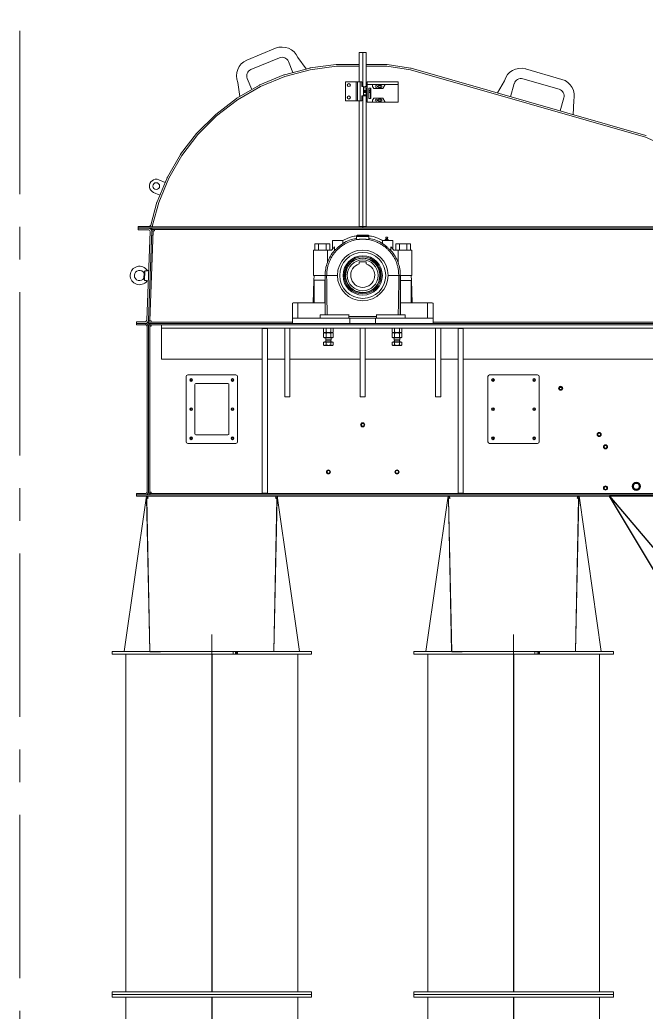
# Model space of a CAD drawing. Header units: millimetres. Extents: x 3220 to 226993, y 817 to 176024.
# Drawn here: x 158308 to 160135, y 163610 to 166504 of the extents above; entities that cross this region are included whole.
import ezdxf

# ---------------------------------------------------------------- set-up
doc = ezdxf.new("R2010")
doc.units = ezdxf.units.MM
doc.linetypes.add('AXES', pattern=[50.8, 31.75, -6.35, 6.35, -6.35])
doc.linetypes.add('CHAIN', pattern=[0.3543, 0.2362, -0.0295, 0.0591, -0.0295])
doc.layers.add('Axe', color=1, linetype='AXES', lineweight=9)
doc.layers.add('Mittellinie(DIN)', color=7, linetype='Continuous', lineweight=25, true_color=0x3f3f3f)
doc.layers.add('Sichtbare Kanten(DIN)', color=7, linetype='Continuous', lineweight=50, true_color=0x3f3f3f)

# ---------------------------------------------------------------- blocks, each defined once
blk = doc.blocks.new('section 1-2')
at = {"layer": 'Axe', "ltscale": 15}
blk.add_line((9000, -5000), (9000, 33323.9), dxfattribs=at)
blk = doc.blocks.new('be 500 tete F')
at = {"layer": 'Mittellinie(DIN)', "color": 1, "linetype": 'CHAIN', "lineweight": 0, "ltscale": 6.00042}
for p, q in [((-440, -1155), (-440, -1047)), ((440, -1155), (440, -1047))]:
    blk.add_line(p, q, dxfattribs=at)
at = {"layer": 'Sichtbare Kanten(DIN)', "color": 5, "lineweight": 0}
for p, q in [((-337.5, 627.8), (-254.4, 662.3)), ((-10, 640), (-10, 650)), ((0, 650), (-10, 650)), ((-10, 640), (-10, 565)), ((0, 640), (0, 650)), ((10, 650), (0, 650)), ((0, 650), (0, 640)), ((0, 640), (0, 550.5)), ((0, 550.5), (0, 640)), ((10, 650), (10, 640)), ((10, 550.5), (10, 640)), ((-242.9, 634.6), (-326, 600.1)), ((-203.5, 591.7), (-216.7, 623.7)), ((-189, 635.2), (-164.5, 602.1)), ((-77.9, 614.9), (-153.4, 605)), ((-153.1, 600), (-76.9, 610)), ((-76.9, 610), (-10, 610)), ((-10, 615), (-76.6, 615)), ((69.5, 615), (10, 615)), ((10, 610), (69.9, 610)), ((69.9, 610), (139.3, 599.6)), ((139.7, 604.6), (71, 614.9)), ((-229.6, 584.6), (-300, 555.4)), ((-298.4, 550.6), (-227.4, 580.1)), ((-154.7, 604.7), (-228.4, 585)), ((-227.4, 580.1), (-153.1, 600)), ((139.3, 599.6), (824.3, 403.2)), ((825.3, 408.1), (141, 604.3)), ((475.2, 602.1), (581, 571.8)), ((-301.2, 554.8), (-367.2, 516.7)), ((-365, 512.2), (-298.4, 550.6)), ((-364.6, 562.5), (-358.5, 521.7)), ((-336.8, 574), (-323.6, 541.9)), ((-50.4, 563), (-50.4, 511)), ((-23.4, 565), (-48.4, 565)), ((-19.4, 565), (-23.4, 565)), ((-15.4, 565), (-19.4, 565)), ((-19.4, 563), (-19.4, 565)), ((-19.4, 563), (-19.4, 511)), ((-15.4, 565), (-15.4, 563)), ((-15.4, 563), (-15.4, 565)), ((-7.4, 565), (-15.4, 565)), ((-15.4, 563), (-15.4, 511)), ((-15.4, 563), (-15.4, 511)), ((-7.4, 565), (-7.4, 563)), ((-2.4, 565), (-7.4, 565)), ((-7.4, 563), (-7.4, 511)), ((-7.4, 517), (-7.4, 557)), ((-2.4, 557), (-2.4, 565)), ((-2.4, 557), (-2.4, 550.5)), ((-2.4, 550.5), (2.6, 550.5)), ((2.6, 523.5), (2.6, 550.5)), ((2.6, 550), (6.8, 550.5)), ((6.8, 550.5), (11, 550.5)), ((11, 550.5), (13, 550)), ((13, 565), (13, 557)), ((13, 565), (103, 565)), ((13, 557), (29, 557)), ((13, 505), (13, 557)), ((29, 551), (29, 557)), ((29, 557), (65.9, 557)), ((32.5, 545), (29, 551)), ((53.5, 553.8), (46.5, 553.8)), ((65.9, 557), (59, 545)), ((65.9, 557), (103, 557)), ((103, 565), (103, 557)), ((103, 557), (103, 505)), ((413.4, 567.8), (392.8, 532.1)), ((442.2, 559.6), (431.2, 521.1)), ((572.7, 543), (467, 573.3)), ((-2.4, 523.5), (2.6, 523.5)), ((-2.4, 523.5), (-2.4, 517)), ((0, 523.5), (0, 143)), ((0, 143), (0, 523.5)), ((2.6, 547), (13, 547)), ((13, 540.2), (2.6, 540.2)), ((13, 538.2), (2.6, 538.2)), ((2.6, 535.8), (13, 535.8)), ((2.6, 533.8), (13, 533.8)), ((13, 527), (2.6, 527)), ((6.8, 523.5), (2.6, 524)), ((11, 523.5), (6.8, 523.5)), ((10, 540.2), (10, 547)), ((10, 535.8), (10, 538.2)), ((10, 527), (10, 533.8)), ((10, 143), (10, 523.5)), ((13, 524), (11, 523.5)), ((18, 546), (18, 540.5)), ((18, 546), (24, 546)), ((18, 516), (18, 546)), ((20.5, 538.9), (18, 538.6)), ((18, 535.4), (20.5, 535.1)), ((18, 533.5), (18, 527.7)), ((18.3, 540.2), (19.9, 540.2)), ((19.9, 533.8), (18.3, 533.8)), ((20.2, 540.1), (20.7, 539.6)), ((20.7, 534.4), (20.2, 533.9)), ((20.8, 539.2), (20.7, 539)), ((20.7, 535), (20.8, 534.8)), ((20.8, 539.3), (20.8, 539.2)), ((20.8, 534.8), (20.8, 534.7)), ((23, 546), (23, 516)), ((24, 546), (24, 516)), ((59, 545), (32.5, 545)), ((46.5, 548.3), (53.5, 548.3)), ((-368.3, 516), (-428.8, 469.6)), ((-426, 465.4), (-365, 512.2)), ((-48.4, 509), (-23.4, 509)), ((-19.4, 509), (-23.4, 509)), ((-19.4, 509), (-19.4, 511)), ((-19.4, 509), (-15.4, 509)), ((-15.4, 511), (-15.4, 509)), ((-15.4, 509), (-15.4, 511)), ((-15.4, 509), (-7.4, 509)), ((-10, 509), (-10, 143)), ((-7.4, 511), (-7.4, 509)), ((-2.4, 509), (-7.4, 509)), ((-2.4, 509), (-2.4, 517)), ((29, 505), (13, 505)), ((24, 516), (18, 516)), ((29, 511), (32.5, 517)), ((29, 505), (29, 511)), ((65.9, 505), (29, 505)), ((32.5, 517), (59, 517)), ((53.5, 513.8), (46.5, 513.8)), ((46.5, 508.3), (53.5, 508.3)), ((59, 517), (65.9, 505)), ((103, 505), (65.9, 505)), ((575.4, 479.8), (586.4, 518.2)), ((615.3, 509.9), (613.8, 468.7)), ((-429.8, 468.7), (-483.7, 414.8)), ((-480.4, 411), (-426, 465.4)), ((-484.6, 413.8), (-531, 353.3)), ((-527.2, 350), (-480.4, 411)), ((824.3, 403.2), (904.1, 367.6)), ((-531.7, 352.2), (-569.8, 286.2)), ((-565.6, 283.4), (-527.2, 350)), ((-570.4, 285), (-599.6, 214.6)), ((-595.1, 212.4), (-565.6, 283.4)), ((-594.6, 278.8), (-576.1, 271.2)), ((-591.4, 234.2), (-609.9, 241.9)), ((-600, 213.4), (-617.8, 146.8)), ((-612.8, 146.1), (-595.1, 212.4)), ((-613, 145.5), (-612.8, 146.1)), ((-612.8, 146.1), (-612.8, 142.1)), ((-655, 143.1), (-622.6, 143.1)), ((-655, 143.1), (-655, 142.1)), ((-655, 142.1), (-645, 142.1)), ((-655, 142.1), (-655, 138.1)), ((-655, 138.1), (-645, 138.1)), ((-655, 138.1), (-655, 133.1)), ((-645, 138.1), (-655, 138.1)), ((-645, 133.1), (-655, 133.1)), ((-645, 142.1), (0, 142.1)), ((-645, 138.1), (-625.3, 138.1)), ((-645, 138.1), (0, 138.1)), ((-625.3, 133.1), (-645, 133.1)), ((-629.7, -130.2), (-620.3, 127.9)), ((-615.3, 130.1), (-624.7, -132)), ((-615.3, 127.8), (-624.7, -130.4)), ((-611.3, 130), (-620.7, -132.1)), ((-615.2, 130.4), (-615.3, 130.1)), ((-611.3, 130), (-615.3, 130.1)), ((-611.2, 130.3), (-615.2, 130.4)), ((-615, 134.1), (-615, 138.1)), ((1149.6, 138.1), (-615, 138.1)), ((1149.6, 134.1), (-615, 134.1)), ((-611.2, 130.3), (-611.3, 130)), ((-607.2, 130.1), (-611.2, 130.3)), ((-607.2, 134.1), (-607.2, 130.1)), ((-9.9, 117), (-16.5, 117)), ((-16.5, 117), (-16.5, 115.8)), ((-10, 143), (0, 143)), ((-9.9, 117), (0, 117)), ((-3, 143), (-3, 142.1)), ((10, 143), (0, 143)), ((0, 142.1), (1176.6, 142.1)), ((0, 142.1), (0, 138.1)), ((0, 142.1), (0, 138.1)), ((0, 138.1), (1176.6, 138.1)), ((0, 117), (9.9, 117)), ((3, 143), (3, 142.1)), ((16.5, 117), (9.9, 117)), ((16.5, 117), (16.5, 115.8)), ((-139.4, 92.2), (-139.4, 73.5)), ((-139.4, 92.2), (-128.6, 92.2)), ((-128.6, 92.2), (-128.6, 73.5)), ((-128.6, 92.2), (-107, 92.2)), ((-107, 92.2), (-107, 73.5)), ((-107, 92.2), (-96.2, 92.2)), ((-96.2, 92.2), (-96.2, 73.5)), ((-57.7, 101.5), (-88.3, 101.5)), ((-88.3, 101.5), (-88.3, 76.8)), ((-57.7, 101.5), (-57.7, 101.8)), ((-57.7, 101.5), (-57.7, 93.4)), ((-18.3, 113.3), (-18.3, 105.7)), ((-9.1, 113.3), (-18.3, 113.3)), ((-9.1, 113.3), (9.1, 113.3)), ((18.3, 113.3), (9.1, 113.3)), ((18.3, 113.3), (18.3, 105.7)), ((88.3, 101.5), (57.7, 101.5)), ((57.7, 93.4), (57.7, 101.5)), ((65.5, 104.4), (74.5, 104.4)), ((65.5, 101.5), (65.5, 104.4)), ((68.1, 107.2), (66.8, 104.4)), ((68.1, 107.2), (67.2, 109.2)), ((68.1, 111.5), (67.4, 110.8)), ((68.1, 111.5), (71.9, 111.5)), ((68.1, 107.2), (71.9, 107.2)), ((71.9, 111.5), (72.6, 110.8)), ((71.9, 107.2), (72.8, 109.2)), ((71.9, 107.2), (73.2, 104.4)), ((74.5, 101.5), (74.5, 104.4)), ((88.3, 101.5), (88.3, 76.8)), ((96.2, 92.2), (96.2, 73.5)), ((96.2, 92.2), (107, 92.2)), ((107, 92.2), (107, 73.5)), ((107, 92.2), (128.6, 92.2)), ((128.6, 92.2), (128.6, 73.5)), ((128.6, 92.2), (139.4, 92.2)), ((139.4, 92.2), (139.4, 73.5)), ((-143.5, 73.5), (-143.5, 0)), ((-136.3, 73.5), (-143.5, 73.5)), ((-136.3, 73.5), (-113.9, 73.5)), ((-113.9, 73.5), (-107.2, 73.5)), ((-107.2, 73.5), (-103.1, 73.5)), ((-91, 73.5), (-103.1, 73.5)), ((-103.1, 37.6), (-103.1, 73.5)), ((-82.3, 72.6), (-82.3, 83.1)), ((82.3, 83.1), (82.3, 72.6)), ((103.1, 73.5), (91, 73.5)), ((103.1, 37.6), (103.1, 73.5)), ((103.1, 73.5), (107.2, 73.5)), ((107.2, 73.5), (113.9, 73.5)), ((113.9, 73.5), (136.3, 73.5)), ((143.5, 73.5), (136.3, 73.5)), ((143.5, 73.5), (143.5, 0)), ((-10, 33.5), (-10, 39.9)), ((-10, 39.9), (10, 39.9)), ((10, 39.9), (10, 33.5)), ((-637.4, 6.3), (-637.9, -7.6)), ((-635.5, 13), (-636.5, -14.5)), ((-624.5, 13.9), (-628, 14)), ((-136.3, 0), (-143.5, 0)), ((-141.7, 0), (-142.2, -14)), ((-141.7, 0), (-136.3, 0)), ((-136.3, 0), (-113.9, 0)), ((-113.9, 0), (-136.3, 0)), ((-130.2, 0), (-130.2, 0)), ((-113.9, 0), (-109.7, 0)), ((-109.8, 0), (-113.9, 0)), ((-109.8, -115), (-109.8, 0)), ((-109.8, 0), (-109.7, 0)), ((-105.6, 0), (-109.7, 0)), ((-109.7, 0), (-109.7, -115)), ((-109.7, 0), (-105.6, 0)), ((-105.6, 0), (-104.9, 0)), ((-105.3, 0), (-105.6, 0)), ((-105.3, 0), (-73.8, 0)), ((-105.3, 0), (-105.3, 0)), ((-73.8, 0), (-104.9, 0)), ((104.9, 0), (73.7, 0)), ((73.7, 0), (105.3, 0)), ((104.9, 0), (105.6, 0)), ((105.6, 0), (105.3, 0)), ((105.3, 0), (105.3, 0)), ((109.7, 0), (105.6, 0)), ((105.6, 0), (109.7, 0)), ((109.7, 0), (109.8, 0)), ((109.7, 0), (113.9, 0)), ((109.7, 0), (109.7, -115)), ((113.9, 0), (109.8, 0)), ((109.8, 0), (109.8, -115)), ((136.3, 0), (113.9, 0)), ((113.9, 0), (136.3, 0)), ((130.2, 0), (130.2, 0)), ((136.3, 0), (141.7, 0)), ((143.5, 0), (136.3, 0)), ((142.2, -14.6), (141.7, 0)), ((-625.5, -16.1), (-629.1, -16)), ((-142.2, -14), (-144.5, -80)), ((-142.2, -14), (-141.2, -14)), ((-110.2, -14), (-141.2, -14)), ((-141.2, -14), (-141.2, -80)), ((-109.8, -14), (-110.2, -14)), ((-110.2, -14), (-110.2, -80)), ((110.2, -14.6), (109.8, -14.6)), ((141.2, -14.6), (110.2, -14.6)), ((110.2, -80), (110.2, -14.6)), ((141.2, -14.6), (142.2, -14.6)), ((141.2, -14.6), (141.2, -80)), ((144.5, -80), (142.2, -14.6)), ((-18.3, -47.4), (-18.2, -46.6)), ((-6.3, -50.4), (-17.1, -47.9)), ((-12.4, -48.4), (-12.6, -48.9)), ((-10.8, -49.3), (-10.7, -48.8)), ((-4.8, -49.8), (-5, -50.6)), ((-205, -125), (-205, -82)), ((-203, -80), (-189, -80)), ((-110.2, -80), (-189, -80)), ((-189, -80), (-189, -125)), ((189, -80), (110.2, -80)), ((189, -125), (189, -80)), ((189, -80), (203, -80)), ((205, -82), (205, -125)), ((-123.8, -115), (-122.3, -115)), ((-123.8, -125), (-123.8, -115)), ((-122.3, -115), (-67.3, -115)), ((-67.3, -115), (-63.8, -115)), ((-63.8, -115), (-45, -115)), ((-45, -115), (-40, -115)), ((-40, -125), (-40, -115)), ((-39.3, -115), (-40, -115)), ((40, -115), (39.3, -115)), ((40, -115), (45, -115)), ((40, -115), (40, -125)), ((45, -115), (63.8, -115)), ((63.8, -115), (67.3, -115)), ((67.3, -115), (122.3, -115)), ((122.3, -115), (123.8, -115)), ((123.8, -115), (123.8, -125)), ((-660, -135), (-650, -135)), ((-660, -135), (-660, -140)), ((-660, -140), (-660, -144)), ((-650, -140), (-660, -140)), ((-648, -144), (-660, -144)), ((-650, -135), (-634.6, -135)), ((-634.6, -140), (-650, -140)), ((-648, -140), (-633, -140)), ((-633, -144), (-648, -144)), ((-633, -140), (-633, -144)), ((-625, -136), (-205, -136)), ((-625, -136), (-625, -140)), ((-625, -140), (-612.5, -140)), ((-621, -144.5), (-625, -144.5)), ((-625, -635.5), (-625, -144.5)), ((-620.7, -132.1), (-624.7, -132)), ((-621, -635.5), (-621, -144.5)), ((-616.7, -132), (-620.7, -131.9)), ((-620.5, -140), (-620.5, -144)), ((-620.5, -144), (-587, -144)), ((-617, -144), (-617, -148)), ((-616.7, -132), (-616.7, -136)), ((-612.5, -140), (-384.9, -140)), ((-587, -144), (-584.1, -144)), ((-587, -144), (-587, -154)), ((-584.1, -144), (-515, -144)), ((-515, -144), (-507.9, -144)), ((-437.7, -144), (-507.9, -144)), ((-437.7, -144), (-384.9, -144)), ((-384.9, -140), (-374.3, -140)), ((-374.3, -144), (-384.9, -144)), ((-374.3, -140), (-205, -140)), ((-374.3, -144), (268.5, -144)), ((-205, -125), (-202.1, -125)), ((-205, -125), (-205, -140)), ((-202.1, -140), (-205, -140)), ((-158, -125), (-202.1, -125)), ((-202.1, -140), (-158, -140)), ((-158, -125), (-150.9, -125)), ((-150.9, -140), (-158, -140)), ((-150.9, -125), (-42.5, -125)), ((-150.9, -140), (-42.5, -140)), ((-63.8, -125), (-45, -125)), ((-42.5, -125), (-37.5, -125)), ((-37.5, -140), (-42.5, -140)), ((39.3, -120), (-39.3, -120)), ((-36.9, -125), (-37.5, -125)), ((-37.5, -140), (-37.5, -125)), ((-37.5, -140), (-32.5, -140)), ((-36.9, -125), (36.8, -125)), ((32.5, -140), (-32.5, -140)), ((32.5, -140), (37.5, -140)), ((37.5, -125), (36.8, -125)), ((37.5, -125), (42.5, -125)), ((37.5, -125), (37.5, -140)), ((42.5, -140), (37.5, -140)), ((42.5, -125), (150.8, -125)), ((42.5, -140), (150.8, -140)), ((45, -125), (63.8, -125)), ((150.8, -125), (157.9, -125)), ((157.9, -140), (150.8, -140)), ((202, -125), (157.9, -125)), ((157.9, -140), (202, -140)), ((202, -125), (205, -125)), ((205, -140), (202, -140)), ((205, -140), (205, -125)), ((205, -125), (205, -125)), ((205, -136), (1236.6, -136)), ((205, -140), (268.5, -140)), ((268.5, -140), (271.5, -140)), ((271.5, -144), (268.5, -144)), ((271.5, -140), (1200.9, -140)), ((271.5, -144), (501.1, -144)), ((1123.8, -144), (501.1, -144)), ((-629, -148), (-629, -632)), ((-625, -632), (-625, -148)), ((-617, -148), (-621, -148)), ((-584.1, -154), (-587, -154)), ((-587, -154), (-587, -164)), ((-587, -164), (-587, -244)), ((-515, -154), (-584.1, -154)), ((-507.9, -154), (-515, -154)), ((1123.8, -154), (-507.9, -154)), ((-278, -155), (-293, -155)), ((-293, -165), (-293, -155)), ((-293, -165), (-293, -625)), ((-278, -155), (-278, -165)), ((-278, -625), (-278, -165)), ((-227.5, -154), (-227.5, -160.9)), ((-227.5, -166.6), (-227.5, -160.9)), ((-227.5, -166.6), (-227.5, -349.6)), ((-212.5, -160.9), (-212.5, -154)), ((-212.5, -160.9), (-212.5, -166.6)), ((-212.5, -349.6), (-212.5, -166.6)), ((-113.9, -165.5), (-113.9, -154)), ((-111.2, -167), (-113.9, -165.5)), ((-111.2, -167), (-113.9, -168.5)), ((-113.9, -168.5), (-113.9, -180.3)), ((-111.2, -167), (-88.8, -167)), ((-88.8, -167), (-111.2, -167)), ((-106.9, -165.5), (-106.9, -154)), ((-106.9, -168.5), (-106.9, -180.3)), ((-93.1, -165.5), (-93.1, -154)), ((-93.1, -168.5), (-93.1, -180.3)), ((-88.8, -167), (-86.1, -165.5)), ((-88.8, -167), (-86.1, -168.5)), ((-86.1, -165.5), (-86.1, -154)), ((-86.1, -168.5), (-86.1, -180.3)), ((-7.5, -154), (-7.5, -160.9)), ((-7.5, -166.6), (-7.5, -160.9)), ((-7.5, -166.6), (-7.5, -349.6)), ((7.5, -160.9), (7.5, -154)), ((7.5, -160.9), (7.5, -166.6)), ((7.5, -349.6), (7.5, -166.6)), ((86.1, -165.5), (86.1, -154)), ((88.7, -167), (86.1, -165.5)), ((88.7, -167), (86.1, -168.5)), ((86.1, -168.5), (86.1, -180.3)), ((88.7, -167), (111.2, -167)), ((111.2, -167), (88.7, -167)), ((93.1, -165.5), (93.1, -154)), ((93.1, -168.5), (93.1, -180.3)), ((106.9, -165.5), (106.9, -154)), ((106.9, -168.5), (106.9, -180.3)), ((111.2, -167), (113.9, -165.5)), ((111.2, -167), (113.9, -168.5)), ((113.9, -165.5), (113.9, -154)), ((113.9, -168.5), (113.9, -180.3)), ((212.5, -154), (212.5, -160.9)), ((212.5, -166.6), (212.5, -160.9)), ((212.5, -166.6), (212.5, -349.6)), ((227.5, -160.9), (227.5, -154)), ((227.5, -160.9), (227.5, -166.6)), ((227.5, -349.6), (227.5, -166.6)), ((293, -155), (278, -155)), ((278, -165), (278, -155)), ((278, -165), (278, -625)), ((293, -155), (293, -165)), ((293, -625), (293, -165)), ((-111.2, -181.8), (-113.9, -180.3)), ((-113.9, -194.8), (-106.9, -194.8)), ((-113.9, -194.8), (-113.9, -202.9)), ((-111.2, -181.8), (-88.8, -181.8)), ((-89, -194), (-111, -194)), ((-111, -194.8), (-111, -194)), ((-108, -188), (-108, -181.8)), ((-92, -188), (-108, -188)), ((-107.5, -189.2), (-108, -188)), ((-92.5, -189.2), (-107.5, -189.2)), ((-107.5, -194), (-107.5, -189.2)), ((-106.9, -194.8), (-93.1, -194.8)), ((-106.9, -194.8), (-106.9, -202.9)), ((-93.1, -194.8), (-93.1, -202.9)), ((-93.1, -194.8), (-86.1, -194.8)), ((-92.5, -189.2), (-92, -188)), ((-92.5, -194), (-92.5, -189.2)), ((-92, -188), (-92, -181.8)), ((-89, -194.8), (-89, -194)), ((-88.8, -181.8), (-86.1, -180.3)), ((-86.1, -194.8), (-86.1, -202.9)), ((88.7, -181.8), (86.1, -180.3)), ((86.1, -194.8), (86.1, -202.9)), ((86.1, -194.8), (93.1, -194.8)), ((88.7, -181.8), (111.2, -181.8)), ((111, -194), (89, -194)), ((89, -194.8), (89, -194)), ((92, -188), (92, -181.8)), ((108, -188), (92, -188)), ((92.5, -189.2), (92, -188)), ((107.5, -189.2), (92.5, -189.2)), ((92.5, -194), (92.5, -189.2)), ((93.1, -194.8), (93.1, -202.9)), ((93.1, -194.8), (106.9, -194.8)), ((106.9, -194.8), (113.9, -194.8)), ((106.9, -194.8), (106.9, -202.9)), ((107.5, -189.2), (108, -188)), ((107.5, -194), (107.5, -189.2)), ((108, -188), (108, -181.8)), ((111, -194.8), (111, -194)), ((111.2, -181.8), (113.9, -180.3)), ((113.9, -194.8), (113.9, -202.9)), ((-112, -204), (-113.9, -202.9)), ((-112, -204), (-110.4, -204)), ((-110.4, -204), (-100, -204)), ((-100, -204), (-89.6, -204)), ((-89.6, -204), (-88, -204)), ((-88, -204), (-86.1, -202.9)), ((88, -204), (86.1, -202.9)), ((88, -204), (89.6, -204)), ((89.6, -204), (100, -204)), ((100, -204), (110.4, -204)), ((110.4, -204), (112, -204)), ((112, -204), (113.9, -202.9)), ((-587, -244), (-293, -244)), ((-278, -244), (-227.5, -244)), ((-212.5, -244), (-7.5, -244)), ((7.5, -244), (212.5, -244)), ((227.5, -244), (278, -244)), ((293, -244), (1203, -244)), ((-515, -485), (-515, -295)), ((-510, -290), (-370, -290)), ((-490, -462), (-490, -318)), ((-487, -315), (-393, -315)), ((-390, -318), (-390, -462)), ((-365, -295), (-365, -485)), ((365, -485), (365, -295)), ((370, -290), (510, -290)), ((515, -295), (515, -485)), ((-227.5, -354), (-227.5, -349.6)), ((-227.5, -354), (-212.5, -354)), ((-212.5, -349.6), (-212.5, -354)), ((-7.5, -354), (-7.5, -349.6)), ((-7.5, -354), (7.5, -354)), ((7.5, -349.6), (7.5, -354)), ((212.5, -354), (212.5, -349.6)), ((212.5, -354), (227.5, -354)), ((227.5, -349.6), (227.5, -354)), ((-370, -490), (-510, -490)), ((-393, -465), (-487, -465)), ((510, -490), (370, -490)), ((-660, -636), (-648, -636)), ((-660, -636), (-660, -640)), ((-633, -636), (-648, -636)), ((-621, -635.5), (-625, -635.5)), ((-617, -632), (-621, -632)), ((-620.5, -636), (-620.5, -640)), ((1319.7, -636), (-620.5, -636)), ((-617, -632), (-617, -636)), ((-293, -635), (-293, -625)), ((-293, -635), (-278, -635)), ((-278, -625), (-278, -635)), ((278, -635), (278, -625)), ((278, -635), (293, -635)), ((293, -625), (293, -635)), ((-631.8, -649.7), (-695.5, -1096.6)), ((-648, -640), (-660, -640)), ((-660, -640), (-648, -640)), ((-660, -640), (-660, -644)), ((-648, -644), (-660, -644)), ((-633, -640), (-648, -640)), ((1348, -640), (-648, -640)), ((-648, -644), (1348, -644)), ((-631, -644), (-631.8, -649.7)), ((-629.2, -650), (-631.8, -649.7)), ((-631.8, -649.8), (-631.8, -649.8)), ((-629.2, -650), (-631.8, -649.8)), ((-629.4, -650.1), (-631.6, -650)), ((-629.8, -650.1), (-631.1, -650.2)), ((-629.8, -650.1), (-631.1, -650.2)), ((-631.1, -650.2), (-631.1, -650.2)), ((-630.2, -650.3), (-630.4, -650.3)), ((-629.8, -650.3), (-630.4, -650.3)), ((-630.2, -650.3), (-620.9, -1097.2)), ((-629.8, -650.3), (-630.2, -650.3)), ((-627.9, -649.9), (-629.8, -650.1)), ((-629.6, -650.1), (-629.8, -650.1)), ((-629.8, -650.1), (-620.5, -1097.3)), ((-627.7, -649.9), (-629.6, -650.1)), ((-628, -644), (-628.9, -650)), ((-627.3, -649.9), (-628.8, -650.1)), ((-627.3, -649.9), (-628.8, -650.1)), ((-628.8, -650.1), (-628.8, -650.1)), ((-626.8, -649.9), (-628, -650)), ((-626.8, -649.9), (-628, -650)), ((-628, -650), (-628, -650)), ((-627.9, -644), (-625.5, -649.7)), ((-627.7, -649.9), (-627.9, -649.9)), ((-627.8, -644), (-625.4, -649.7)), ((-627.7, -649.9), (-627.3, -649.9)), ((-627.3, -649.9), (-627.3, -649.9)), ((-627.3, -649.9), (-626.8, -649.9)), ((-626.8, -649.9), (-626.8, -649.9)), ((-626.8, -649.9), (-626.7, -649.9)), ((-625.9, -649.8), (-626.1, -649.8)), ((1319.7, -640), (-620.5, -640)), ((-250.2, -650.1), (-259.5, -1097)), ((-249.8, -650.3), (-259.1, -1097)), ((-252.2, -644), (-254.6, -649.7)), ((-252.1, -644), (-254.5, -649.7)), ((-253.9, -649.8), (-254.1, -649.8)), ((-253.3, -649.9), (-253.2, -649.9)), ((-253.2, -649.9), (-253.2, -649.9)), ((-253.2, -649.9), (-252.7, -649.9)), ((-253.2, -649.9), (-252, -650)), ((-253.2, -649.9), (-252, -650)), ((-252.7, -649.9), (-252.7, -649.9)), ((-252.7, -649.9), (-252.3, -649.9)), ((-252.7, -649.9), (-251.2, -650.1)), ((-252.7, -649.9), (-251.2, -650.1)), ((-252.1, -649.9), (-252.3, -649.9)), ((-252.3, -649.9), (-250.4, -650.1)), ((-252.1, -649.9), (-250.2, -650.1)), ((-252, -644), (-251.1, -650)), ((-252, -650), (-252, -650)), ((-251.2, -650.1), (-251.2, -650.1)), ((-250.8, -650), (-248.2, -649.7)), ((-250.8, -650), (-248.2, -649.8)), ((-250.6, -650.1), (-248.4, -650)), ((-250.2, -650.1), (-250.4, -650.1)), ((-250.2, -650.1), (-248.9, -650.2)), ((-250.2, -650.1), (-248.9, -650.2)), ((-250.2, -650.3), (-249.8, -650.3)), ((-250.2, -650.3), (-249.6, -650.3)), ((-249.6, -650.3), (-249.8, -650.3)), ((-249, -644), (-248.2, -649.7)), ((-248.9, -650.2), (-248.9, -650.2)), ((-248.2, -649.7), (-184.5, -1096.6)), ((-248.2, -649.8), (-248.2, -649.8)), ((248.2, -649.7), (184.5, -1096.6)), ((249, -644), (248.2, -649.7)), ((250.8, -650), (248.2, -649.7)), ((248.2, -649.8), (248.2, -649.8)), ((250.8, -650), (248.2, -649.8)), ((250.6, -650.1), (248.4, -650)), ((250.2, -650.1), (248.9, -650.2)), ((250.2, -650.1), (248.9, -650.2)), ((248.9, -650.2), (248.9, -650.2)), ((249.8, -650.3), (249.6, -650.3)), ((250.2, -650.3), (249.6, -650.3)), ((249.8, -650.3), (259.1, -1097.2)), ((250.2, -650.3), (249.8, -650.3)), ((252.1, -649.9), (250.2, -650.1)), ((250.4, -650.1), (250.2, -650.1)), ((250.2, -650.1), (259.5, -1097.3)), ((252.3, -649.9), (250.4, -650.1)), ((252, -644), (251.1, -650)), ((252.7, -649.9), (251.2, -650.1)), ((252.7, -649.9), (251.2, -650.1)), ((251.2, -650.1), (251.2, -650.1)), ((253.2, -649.9), (252, -650)), ((253.2, -649.9), (252, -650)), ((252, -650), (252, -650)), ((252.1, -644), (254.5, -649.7)), ((252.3, -649.9), (252.1, -649.9)), ((252.2, -644), (254.6, -649.7)), ((252.3, -649.9), (252.7, -649.9)), ((252.7, -649.9), (252.7, -649.9)), ((252.7, -649.9), (253.2, -649.9)), ((253.2, -649.9), (253.2, -649.9)), ((253.2, -649.9), (253.3, -649.9)), ((254.1, -649.8), (253.9, -649.8)), ((629.8, -650.1), (620.5, -1097)), ((630.2, -650.3), (620.9, -1097)), ((627.8, -644), (625.4, -649.7)), ((627.9, -644), (625.5, -649.7)), ((626.1, -649.8), (625.9, -649.8)), ((626.7, -649.9), (626.8, -649.9)), ((626.8, -649.9), (626.8, -649.9)), ((626.8, -649.9), (627.3, -649.9)), ((626.8, -649.9), (628, -650)), ((626.8, -649.9), (628, -650)), ((627.3, -649.9), (627.3, -649.9)), ((627.3, -649.9), (627.7, -649.9)), ((627.3, -649.9), (628.8, -650.1)), ((627.3, -649.9), (628.8, -650.1)), ((627.9, -649.9), (627.7, -649.9)), ((627.7, -649.9), (629.6, -650.1)), ((627.9, -649.9), (629.8, -650.1)), ((628, -644), (628.9, -650)), ((628, -650), (628, -650)), ((628.8, -650.1), (628.8, -650.1)), ((629.2, -650), (631.8, -649.7)), ((629.2, -650), (631.8, -649.8)), ((629.4, -650.1), (631.6, -650)), ((629.8, -650.1), (629.6, -650.1)), ((629.8, -650.1), (631.1, -650.2)), ((629.8, -650.1), (631.1, -650.2)), ((629.8, -650.3), (630.2, -650.3)), ((629.8, -650.3), (630.4, -650.3)), ((630.4, -650.3), (630.2, -650.3)), ((631, -644), (631.8, -649.7)), ((631.1, -650.2), (631.1, -650.2)), ((631.8, -649.7), (695.5, -1096.6)), ((631.8, -649.8), (631.8, -649.8)), ((-690.7, -1096.7), (-695.4, -1096.7)), ((-692.5, -1097), (-695.4, -1096.7)), ((-692.5, -1097), (-692.5, -1097)), ((-687.7, -1097), (-692.5, -1097)), ((-692.5, -1097), (-692.5, -1097)), ((-676.2, -1097), (-690.4, -1097)), ((-687.5, -1097), (-690.4, -1097)), ((-687.5, -1097), (-687.7, -1097)), ((-687.7, -1097), (-687.7, -1097)), ((-676.1, -1097), (-687.5, -1097)), ((-652.7, -1097.1), (-675.8, -1097.1)), ((-620.9, -1097.2), (-652.1, -1097.2)), ((-620.5, -1097.2), (-620.9, -1097.2)), ((-590.5, -1097.3), (-620.5, -1097.3)), ((-556.4, -1097.2), (-589.8, -1097.2)), ((-519.4, -1097.2), (-555.6, -1097.2)), ((-480.5, -1097.1), (-518.5, -1097.1)), ((-480, -1097), (-480.5, -1097.1)), ((-479.2, -1097), (-479.6, -1097)), ((-440.5, -1096.9), (-479.5, -1096.9)), ((-479.2, -1097), (-479.5, -1096.9)), ((-440.3, -1097), (-479.2, -1097)), ((-440.3, -1097), (-440.5, -1096.9)), ((-440, -1097), (-440.3, -1097)), ((-440, -1097), (-440, -1096.8)), ((-439.7, -1097), (-440, -1097)), ((-439.7, -1097), (-439.5, -1096.9)), ((-400.8, -1097), (-439.7, -1097)), ((-400.5, -1096.9), (-439.5, -1096.9)), ((-400.8, -1097), (-400.5, -1096.9)), ((-400.4, -1097), (-400.8, -1097)), ((-400, -1097), (-399.5, -1097.1)), ((-378.1, -1097.1), (-399.5, -1097.1)), ((-378.1, -1097), (-378.1, -1105)), ((-378.1, -1097), (-370.9, -1097)), ((-370.9, -1097), (-367.7, -1097)), ((-370.9, -1097), (-370.9, -1105)), ((-367.7, -1097), (-364.7, -1097)), ((-367.7, -1097), (-367.7, -1105)), ((-149, -1097), (-364.7, -1097)), ((-364.7, -1097), (-364.7, -1105)), ((-189.6, -1097), (-203.8, -1097)), ((-192.5, -1097), (-189.6, -1097)), ((-192.3, -1097), (-192.3, -1097)), ((-184.6, -1096.7), (-189.3, -1096.7)), ((-187.5, -1097), (-184.6, -1096.7)), ((-187.5, -1097), (-187.5, -1097)), ((-149, -1105), (-149, -1097)), ((189.3, -1096.7), (184.6, -1096.7)), ((187.5, -1097), (184.6, -1096.7)), ((187.5, -1097), (187.5, -1097)), ((192.3, -1097), (187.5, -1097)), ((187.5, -1097), (187.5, -1097)), ((203.8, -1097), (189.6, -1097)), ((192.5, -1097), (189.6, -1097)), ((192.5, -1097), (192.3, -1097)), ((192.3, -1097), (192.3, -1097)), ((203.9, -1097), (192.5, -1097)), ((227.3, -1097.1), (204.2, -1097.1)), ((259.1, -1097.2), (227.9, -1097.2)), ((259.5, -1097.2), (259.1, -1097.2)), ((289.5, -1097.3), (259.5, -1097.3)), ((323.6, -1097.2), (290.2, -1097.2)), ((360.6, -1097.2), (324.4, -1097.2)), ((399.5, -1097.1), (361.5, -1097.1)), ((400, -1097), (399.5, -1097.1)), ((400.8, -1097), (400.4, -1097)), ((439.5, -1096.9), (400.5, -1096.9)), ((400.8, -1097), (400.5, -1096.9)), ((439.7, -1097), (400.8, -1097)), ((439.7, -1097), (439.5, -1096.9)), ((440, -1097), (439.7, -1097)), ((440, -1097), (440, -1096.8)), ((440.3, -1097), (440, -1097)), ((440.3, -1097), (440.5, -1096.9)), ((479.2, -1097), (440.3, -1097)), ((479.5, -1096.9), (440.5, -1096.9)), ((479.2, -1097), (479.5, -1096.9)), ((479.6, -1097), (479.2, -1097)), ((480, -1097), (480.5, -1097.1)), ((501.9, -1097.1), (480.5, -1097.1)), ((501.9, -1097), (501.9, -1105)), ((501.9, -1097), (509.1, -1097)), ((509.1, -1097), (512.3, -1097)), ((509.1, -1097), (509.1, -1105)), ((512.3, -1097), (515.3, -1097)), ((512.3, -1097), (512.3, -1105)), ((731, -1097), (515.3, -1097)), ((515.3, -1097), (515.3, -1105)), ((690.4, -1097), (676.2, -1097)), ((687.5, -1097), (690.4, -1097)), ((687.7, -1097), (687.7, -1097)), ((695.4, -1096.7), (690.7, -1096.7)), ((692.5, -1097), (695.4, -1096.7)), ((692.5, -1097), (692.5, -1097)), ((731, -1105), (731, -1097)), ((-370.9, -1105), (-378.1, -1105)), ((-367.7, -1105), (-370.9, -1105)), ((-364.7, -1105), (-367.7, -1105)), ((-364.7, -1105), (-149, -1105)), ((509.1, -1105), (501.9, -1105)), ((512.3, -1105), (509.1, -1105)), ((515.3, -1105), (512.3, -1105)), ((515.3, -1105), (731, -1105))]:
    blk.add_line(p, q, dxfattribs=at)
for centre, radius in [((-40.4, 555), 4.5), ((39, 551), 2.75), ((50, 551), 2.75), ((-40.4, 519), 4.5), ((39, 511), 2.75), ((50, 511), 2.75), ((-602.3, 260.4), 10), ((0, 0), 67.2), ((0, 0), 57.4), ((0, 0), 54.1), ((0, 0), 50.8), ((0, 0), 45), ((-500, -305), 4), ((-500, -305), 2.46), ((-380, -305), 4), ((-380, -305), 2.46), ((380, -305), 4), ((380, -305), 2.46), ((500, -305), 4), ((500, -305), 2.46), ((577.2, -329.1), 6), ((577.2, -329.7), 4), ((577.2, -329.7), 3.32), ((-500, -390), 4), ((-500, -390), 2.46), ((-380, -390), 4), ((-380, -390), 2.46), ((380, -390), 4), ((380, -390), 2.46), ((500, -390), 4), ((500, -390), 2.46), ((0, -435.7), 6), ((0, -435.7), 5), ((0, -435.7), 4.19), ((689.7, -463.8), 6), ((689.7, -463.8), 5), ((689.7, -463.8), 4.19), ((-500, -475), 4), ((-500, -475), 2.46), ((-380, -475), 4), ((-380, -475), 2.46), ((380, -475), 4), ((380, -475), 2.46), ((500, -475), 4), ((500, -475), 2.46), ((708, -500), 6), ((708, -500), 5), ((708, -500), 4.19), ((-100, -573), 6), ((-100, -573), 5), ((-100, -573), 4.19), ((100, -573), 6), ((100, -573), 5), ((100, -573), 4.19), ((798, -615), 12), ((798, -615), 8.5), ((708, -620), 6), ((708, -620), 5), ((708, -620), 4.19)]:
    blk.add_circle(centre, radius, dxfattribs=at)
for centre, radius, start, end in [((-235.2, 616.1), 50, 22.5, 112.5), ((-318.4, 581.6), 50, 112.5, 202.5), ((-235.2, 616.1), 20, 22.5, 112.5), ((-76.6, 605), 10, 90, 97.5), ((69.5, 605), 10, 81.49, 90), ((-318.4, 581.6), 20, 112.5, 202.5), ((-225.8, 575.3), 10, 105, 112.5), ((-152.1, 595), 10, 97.5, 105), ((138.3, 594.7), 10, 74, 81.49), ((461.5, 554.1), 50, 74, 164), ((-296.2, 546.1), 10, 112.5, 120), ((-48.4, 563), 2, 90, 180), ((-40.5, 555), 4.5, 270.834, 89.166), ((46.5, 551), 2.75, 90, 270), ((53.5, 551), 2.75, 270, 90), ((461.5, 554.1), 20, 74, 164), ((567.2, 523.7), 50, 344, 74), ((-40.5, 519), 4.5, 270.834, 89.166), ((18.3, 540.5), 0.3, 180, 270), ((18.3, 533.5), 0.3, 90, 180), ((15, 527.7), 3, 351.7561, 0), ((19.9, 539.8), 0.4, 44.9451, 90), ((19.9, 534.2), 0.4, 270, 315.0549), ((20.4, 539.3), 0.4, 277.9946, 315), ((20.4, 534.7), 0.4, 45, 82.0054), ((20.4, 539.3), 0.4, 0, 44.9451), ((20.4, 534.7), 0.4, 315.0549, 360), ((567.2, 523.7), 20, 344, 74), ((-362.2, 508), 10, 120, 127.5), ((-48.4, 511), 2, 180, 270), ((46.5, 511), 2.75, 90, 270), ((53.5, 511), 2.75, 270, 90), ((-422.7, 461.6), 10, 127.5, 135), ((-476.6, 407.7), 10, 135, 142.5), ((822.6, 398.5), 10, 66, 74), ((-523, 347.2), 10, 142.5, 150), ((-602.3, 260.4), 20, 67.5, 247.5), ((-561.1, 281.2), 10, 150, 157.5), ((-590.3, 210.8), 10, 157.5, 165), ((-622.6, 148.1), 5, 270, 345), ((-622.6, 148.1), 10, 323.1301, 345), ((-625.3, 128.1), 10, 357.9333, 90.0033), ((-625.3, 128.1), 5, 357.9333, 90.0033), ((0, 0), 117, 60.1719, 119.5404), ((0.3, 0.4), 116.5, 60.1719, 119.8281), ((0, 0), 117, 119.5404, 119.8281), ((0, 0), 109.7, 99.5941, 121.7123), ((0, 0), 105.7, 85.0349, 94.9651), ((0, 0), 109.7, 58.2877, 80.4059), ((68.5, 109.8), 1.43, 138.0128, 204.2277), ((71.5, 109.8), 1.43, 335.7723, 41.9872), ((0, 0), 109.7, 138.598, 159.9866), ((0, 0), 117, 134.712, 141.0822), ((0, 0), 73.8, 0.0233, 179.9767), ((0, 0), 117, 38.9178, 45.288), ((0, 0), 109.7, 20.0134, 41.402), ((0, 0), 109.7, 159.9086, 179.9843), ((0, 0), 50, 264.5105, 248.7087), ((0, 0), 35, 106.6015, 73.3985), ((0, 0), 109.7, 0.0157, 20.0914), ((-651, -0.2), 27, 31.6823, 324.1843), ((-651, -0.2), 15, 25.5583, 330.3084), ((0, 0), 100, 179.9828, 180), ((0, 0), 88.9, 179.9807, 180), ((0, 0), 78.7, 179.9782, 180), ((0, 0), 73.8, 180, 0), ((0, 0), 73.7, 179.9767, 180), ((0, 0), 73.7, 0, 0.0233), ((0, 0), 78.7, 0, 0.0218), ((0, 0), 88.9, 0, 0.0193), ((0, 0), 100, 0, 0.0172), ((0, 0), 50, 255.6096, 257.6096), ((-203, -82), 2, 90, 180), ((203, -82), 2, 0, 90), ((-634.6, -130), 5, 270.0033, 357.9333), ((-634.6, -130), 10, 270.0033, 357.9333), ((-633, -148), 8, 0, 90), ((-633, -148), 4, 0, 90), ((-510, -295), 5, 90, 180), ((-487, -318), 3, 90, 180), ((-393, -318), 3, 0, 90), ((-370, -295), 5, 0, 90), ((370, -295), 5, 90, 180), ((510, -295), 5, 0, 90), ((577.2, -329.7), 6, 5.3316, 179.5863), ((577.2, -329.7), 5.8, 345.8135, 199.1043), ((-487, -462), 3, 180, 270), ((-393, -462), 3, 270, 0), ((689.7, -463.8), 6, 224.0626, 44.0576), ((-510, -485), 5, 180, 270), ((-370, -485), 5, 270, 0), ((370, -485), 5, 180, 270), ((510, -485), 5, 270, 0), ((798, -615), 9, 120, 180), ((798, -615), 9, 60, 120), ((798, -615), 9, 0, 60), ((-633, -632), 8, 270, 0), ((-633, -632), 4, 270, 0), ((798, -615), 9, 180, 240), ((798, -615), 9, 240, 300), ((798, -615), 9, 300, 0)]:
    blk.add_arc(centre, radius, start, end, dxfattribs=at)
for centre, major_axis, ratio, start_param, end_param in [((0, 0.3), (0, -105.3), 0.999995, 2.734493, 3.548692), ((-48.6, 0), (73.9, 0), 0.752964, 2.397724, 2.400406), ((48.6, 0), (73.9, 0), 0.752964, 0.741187, 0.743869), ((101.1, 113.9), (0, -262.6), 0.017455, 0.511794, 1.121975), ((-101.1, 113.9), (0, -262.6), 0.017455, 5.16121, 5.771391), ((-625.8, -650.1), (6, -0.4), 0.217748, 3.125321, 3.234083), ((-625.8, -650.1), (6, -0.38), 0.176919, 3.234167, 3.445317), ((-625.8, -650.1), (-6, 0.29), 0.133396, 0.299193, 0.503882), ((-625.8, -650.1), (-6, 0.14), 0.089661, 0.497011, 0.696071), ((-625.7, -649.9), (-6, -0.26), 0.020531, 0.861305, 1.017992), ((-625.7, -649.9), (-6, -0.48), 0.002142, 5.109262, 5.267617), ((-625.6, -649.9), (-6, -0.71), 0.018107, 4.948207, 5.109693), ((-625.6, -649.9), (6.01, 0.93), 0.026914, 1.639697, 1.805211), ((-625.5, -649.9), (6.02, 1.15), 0.028773, 1.551881, 1.636851), ((-254.5, -649.9), (-6.02, 1.15), 0.028773, 4.646335, 4.731305), ((-254.4, -649.9), (6.01, -0.93), 0.026914, 1.336382, 1.501895), ((-254.4, -649.9), (6, -0.71), 0.018107, 1.173492, 1.334979), ((-254.3, -649.9), (6, -0.48), 0.002142, 1.015568, 1.173923), ((-254.3, -649.9), (-6, 0.26), 0.020531, 2.123601, 2.280287), ((-254.2, -650.1), (-6, -0.14), 0.089661, 2.445522, 2.644582), ((-254.2, -650.1), (6, 0.29), 0.133396, 5.779303, 5.983992), ((-254.2, -650.1), (6, 0.38), 0.176919, 5.979461, 6.190611), ((-254.2, -650.1), (6, 0.4), 0.217748, 6.190695, 6.299457), ((254.2, -650.1), (6, -0.4), 0.217748, 3.125321, 3.234083), ((254.2, -650.1), (6, -0.38), 0.176919, 3.234167, 3.445317), ((254.2, -650.1), (-6, 0.29), 0.133396, 0.299193, 0.503882), ((254.2, -650.1), (-6, 0.14), 0.089661, 0.497011, 0.696071), ((254.3, -649.9), (-6, -0.26), 0.020531, 0.861305, 1.017992), ((254.3, -649.9), (-6, -0.48), 0.002142, 5.109262, 5.267617), ((254.4, -649.9), (-6, -0.71), 0.018107, 4.948207, 5.109693), ((254.4, -649.9), (6.01, 0.93), 0.026914, 1.639697, 1.805211), ((254.5, -649.9), (6.02, 1.15), 0.028773, 1.551881, 1.636851), ((625.5, -649.9), (-6.02, 1.15), 0.028773, 4.646335, 4.731305), ((625.6, -649.9), (6.01, -0.93), 0.026914, 1.336382, 1.501895), ((625.6, -649.9), (6, -0.71), 0.018107, 1.173492, 1.334979), ((625.7, -649.9), (6, -0.48), 0.002142, 1.015568, 1.173923), ((625.7, -649.9), (-6, 0.26), 0.020531, 2.123601, 2.280287), ((625.8, -650.1), (-6, -0.14), 0.089661, 2.445522, 2.644582), ((625.8, -650.1), (6, 0.29), 0.133396, 5.779303, 5.983992), ((625.8, -650.1), (6, 0.38), 0.176919, 5.979461, 6.190611), ((625.8, -650.1), (6, 0.4), 0.217748, 6.190695, 6.299457), ((-689.5, -1097), (-6, 0.4), 0.217748, 6.266913, 6.375676), ((-684.7, -1097), (-6, 0.38), 0.176919, 0.092575, 0.303724), ((-670.5, -1097), (6, -0.29), 0.133396, 3.440786, 3.645475), ((-647.5, -1097), (6, -0.14), 0.089661, 3.638603, 3.837664), ((-586.6, -1097), (6, 0.26), 0.020531, 4.002898, 4.159585), ((-553.2, -1097), (-6, -0.48), 0.002142, 5.109262, 5.267617), ((-517.1, -1097), (-6, -0.71), 0.018107, 4.948207, 5.109693), ((-479, -1097), (6.01, 0.93), 0.026914, 1.639697, 1.805211), ((-440.1, -1097), (6.02, 1.15), 0.028773, 1.551881, 1.636851), ((-439.9, -1097), (-6.02, 1.15), 0.028773, 4.646335, 4.731305), ((-401, -1097), (6.01, -0.93), 0.026914, 1.336382, 1.501895), ((-209.5, -1097), (-6, -0.29), 0.133396, 2.790747, 2.8424), ((-195.3, -1097), (-6, -0.38), 0.176919, 2.837868, 3.049018), ((-190.5, -1097), (-6, -0.4), 0.217748, 3.049102, 3.157865), ((190.5, -1097), (-6, 0.4), 0.217748, 6.266913, 6.375676), ((195.3, -1097), (-6, 0.38), 0.176919, 0.092575, 0.303724), ((209.5, -1097), (6, -0.29), 0.133396, 3.440786, 3.645475), ((232.5, -1097), (6, -0.14), 0.089661, 3.638603, 3.837664), ((293.4, -1097), (6, 0.26), 0.020531, 4.002898, 4.159585), ((326.8, -1097), (-6, -0.48), 0.002142, 5.109262, 5.267617), ((362.9, -1097), (-6, -0.71), 0.018107, 4.948207, 5.109693), ((401, -1097), (6.01, 0.93), 0.026914, 1.639697, 1.805211), ((439.9, -1097), (6.02, 1.15), 0.028773, 1.551881, 1.636851), ((440.1, -1097), (-6.02, 1.15), 0.028773, 4.646335, 4.731305), ((479, -1097), (6.01, -0.93), 0.026914, 1.336382, 1.501895), ((670.5, -1097), (-6, -0.29), 0.133396, 2.790747, 2.8424), ((684.7, -1097), (-6, -0.38), 0.176919, 2.837868, 3.049018), ((689.5, -1097), (-6, -0.4), 0.217748, 3.049102, 3.157865)]:
    blk.add_ellipse(centre, major_axis=major_axis, ratio=ratio, start_param=start_param, end_param=end_param, dxfattribs=at)
for points, knots in [([(-104.9, 0), (-104.9, 1.6), (-104.9, 3.3), (-104.8, 6.6), (-104.7, 8.3), (-104.4, 11.8), (-104.2, 13.5), (-103.7, 17), (-103.4, 18.7), (-102.8, 22.2), (-102.4, 23.9), (-101.6, 27.4), (-101.1, 29), (-100.1, 32.4), (-99.6, 34), (-98.5, 37.2), (-97.9, 38.7), (-96.7, 41.7), (-96, 43.2), (-94.6, 46.3), (-93.8, 47.9), (-92.2, 50.9), (-91.4, 52.5), (-89.6, 55.5), (-88.6, 57), (-86.7, 60), (-85.7, 61.4), (-83.6, 64.3), (-82.5, 65.6), (-80.3, 68.3), (-79.2, 69.6), (-76.9, 72.2), (-75.8, 73.4), (-73.5, 75.7), (-72.3, 76.8), (-69.8, 79.1), (-68.5, 80.3), (-65.8, 82.5), (-64.4, 83.6), (-61.6, 85.7), (-60.2, 86.7), (-57.2, 88.7), (-55.7, 89.6), (-52.7, 91.5), (-51.2, 92.3), (-48.1, 94), (-46.5, 94.7), (-43.9, 96), (-42.8, 96.5), (-41.7, 97)], [153.596729, 153.596729, 153.596729, 153.596729, 158.42266, 158.42266, 163.278593, 163.278593, 168.134526, 168.134526, 172.990459, 172.990459, 177.846393, 177.846393, 182.702326, 182.702326, 187.558259, 187.558259, 192.414192, 192.414192, 197.290541, 197.290541, 202.166889, 202.166889, 207.043238, 207.043238, 211.919586, 211.919586, 216.795935, 216.795935, 221.672283, 221.672283, 226.548632, 226.548632, 231.42498, 231.42498, 236.312523, 236.312523, 241.200066, 241.200066, 246.087609, 246.087609, 250.975152, 250.975152, 255.862695, 255.862695, 260.750238, 260.750238, 265.637781, 265.637781, 269.207573, 269.207573, 269.207573, 269.207573]), ([(-57.7, 93.4), (-58.1, 93), (-58.5, 92.7), (-59.9, 91.7), (-60.8, 91), (-62.8, 89.5), (-63.8, 88.7), (-66, 87), (-67, 86.1), (-69.2, 84.4), (-70.3, 83.5), (-72.4, 81.6), (-73.5, 80.7), (-75.6, 78.9), (-76.6, 77.9), (-78.6, 76.1), (-79.6, 75.2), (-81.1, 73.7), (-81.7, 73.1), (-82.3, 72.6)], [21.994426, 21.994426, 21.994426, 21.994426, 23.612726, 23.612726, 27.286852, 27.286852, 31.325834, 31.325834, 35.364816, 35.364816, 39.403797, 39.403797, 43.442779, 43.442779, 47.481761, 47.481761, 51.520742, 51.520742, 54.101803, 54.101803, 54.101803, 54.101803]), ([(-9.1, 105.3), (-9.7, 105.2), (-10.2, 105.2), (-11.3, 105.1), (-11.9, 105.1), (-13, 105), (-13.6, 105), (-14.6, 105), (-15.1, 105), (-15.9, 105), (-16.3, 105), (-17, 105.1), (-17.3, 105.1), (-17.7, 105.2), (-17.9, 105.3), (-18.2, 105.5), (-18.3, 105.6), (-18.3, 105.7), (-18.3, 105.7), (-18.3, 105.7)], [13.912271, 13.912271, 13.912271, 13.912271, 15.482861, 15.482861, 17.191053, 17.191053, 18.899246, 18.899246, 20.607438, 20.607438, 22.323073, 22.323073, 24.038708, 24.038708, 25.754343, 25.754343, 27.469978, 27.469978, 27.747719, 27.747719, 27.747719, 27.747719]), ([(18.3, 105.7), (18.3, 105.7), (18.3, 105.7), (18.3, 105.7), (18.3, 105.6), (18.2, 105.5), (17.9, 105.3), (17.7, 105.2), (17.3, 105.1), (17, 105.1), (16.3, 105), (15.9, 105), (15.1, 105), (14.6, 105), (13.6, 105), (13, 105), (11.9, 105.1), (11.3, 105.1), (10.2, 105.2), (9.7, 105.2), (9.1, 105.3)], [-0.277741, -0.277741, -0.277741, -0.277741, 0, 0, 0, 1.715635, 1.715635, 3.43127, 3.43127, 5.146905, 5.146905, 6.86254, 6.86254, 8.570732, 8.570732, 10.278925, 10.278925, 11.987117, 11.987117, 13.557707, 13.557707, 13.557707, 13.557707]), ([(41.7, 97), (42.8, 96.5), (43.9, 96), (46.5, 94.7), (48.1, 94), (51.2, 92.3), (52.7, 91.5), (55.7, 89.6), (57.2, 88.7), (60.2, 86.7), (61.6, 85.7), (64.4, 83.6), (65.8, 82.5), (68.5, 80.3), (69.8, 79.1), (72.3, 76.8), (73.5, 75.7), (75.8, 73.4), (76.9, 72.2), (79.2, 69.6), (80.3, 68.3), (82.5, 65.6), (83.6, 64.3), (85.7, 61.4), (86.7, 60), (88.6, 57), (89.6, 55.5), (91.4, 52.5), (92.2, 50.9), (93.8, 47.9), (94.6, 46.3), (96, 43.2), (96.7, 41.7), (97.9, 38.7), (98.5, 37.2), (99.6, 34), (100.1, 32.4), (101.1, 29), (101.6, 27.4), (102.4, 23.9), (102.8, 22.2), (103.4, 18.7), (103.7, 17), (104.2, 13.5), (104.4, 11.8), (104.7, 8.3), (104.8, 6.6), (104.9, 3.3), (104.9, 1.6), (104.9, 0)], [350.148981, 350.148981, 350.148981, 350.148981, 353.718773, 353.718773, 358.606316, 358.606316, 363.493859, 363.493859, 368.381402, 368.381402, 373.268945, 373.268945, 378.156488, 378.156488, 383.044031, 383.044031, 387.931574, 387.931574, 392.807922, 392.807922, 397.684271, 397.684271, 402.560619, 402.560619, 407.436968, 407.436968, 412.313316, 412.313316, 417.189665, 417.189665, 422.066013, 422.066013, 426.942362, 426.942362, 431.798295, 431.798295, 436.654228, 436.654228, 441.510162, 441.510162, 446.366095, 446.366095, 451.222028, 451.222028, 456.077961, 456.077961, 460.933895, 460.933895, 465.759826, 465.759826, 465.759826, 465.759826]), ([(82.3, 72.6), (81.7, 73.1), (81.1, 73.7), (79.6, 75.2), (78.6, 76.1), (76.6, 77.9), (75.6, 78.9), (73.5, 80.7), (72.4, 81.6), (70.3, 83.5), (69.2, 84.4), (67, 86.1), (66, 87), (63.8, 88.7), (62.8, 89.5), (60.8, 91), (59.9, 91.7), (58.5, 92.7), (58.1, 93), (57.7, 93.4)], [5.496903, 5.496903, 5.496903, 5.496903, 8.077963, 8.077963, 12.116945, 12.116945, 16.155927, 16.155927, 20.194908, 20.194908, 24.23389, 24.23389, 28.272872, 28.272872, 32.311854, 32.311854, 35.985979, 35.985979, 37.60428, 37.60428, 37.60428, 37.60428]), ([(-635.5, 13), (-635.6, 12.4), (-635.8, 11.8), (-636.2, 10.1), (-636.5, 9.1), (-636.9, 7.7), (-637.1, 7.3), (-637.3, 6.7), (-637.4, 6.5), (-637.4, 6.3), (-637.4, 6.3), (-637.4, 6.3), (-637.4, 6.3), (-637.4, 6.3)], [0.126624, 0.126624, 0.126624, 0.126624, 0.319447, 0.319447, 0.672971, 0.672971, 0.92167, 0.92167, 1.084513, 1.084513, 1.187891, 1.187891, 1.19296, 1.19296, 1.19296, 1.19296]), ([(-628, 14), (-628, 14), (-628, 14), (-628.3, 13.9), (-628.6, 13.8), (-629.4, 13.5), (-629.9, 13.4), (-631, 13.2), (-631.7, 13.1), (-633.3, 12.9), (-634.4, 13), (-635.5, 13)], [1.246427, 1.246427, 1.246427, 1.246427, 1.402694, 1.402694, 1.678943, 1.678943, 1.941891, 1.941891, 2.194281, 2.194281, 2.580968, 2.580968, 2.580968, 2.580968]), ([(-637.9, -7.6), (-637.9, -7.6), (-637.9, -7.6), (-637.9, -7.8), (-637.8, -7.9), (-637.7, -8.4), (-637.6, -8.8), (-637.4, -9.8), (-637.2, -10.5), (-636.9, -11.9), (-636.8, -12.6), (-636.6, -13.7), (-636.5, -14.1), (-636.5, -14.5)], [1.19296, 1.19296, 1.19296, 1.19296, 1.289126, 1.289126, 1.44401, 1.44401, 1.642881, 1.642881, 1.92139, 1.92139, 2.1667, 2.1667, 2.293417, 2.293417, 2.293417, 2.293417]), ([(-636.5, -14.5), (-635.5, -14.5), (-634.5, -14.5), (-632.6, -14.8), (-631.9, -15), (-630.8, -15.3), (-630.3, -15.5), (-629.5, -15.8), (-629.3, -15.9), (-629.1, -16), (-629.1, -16), (-629.1, -16)], [0, 0, 0, 0, 0.303844, 0.303844, 0.56889, 0.56889, 0.845789, 0.845789, 1.12348, 1.12348, 1.246267, 1.246267, 1.246267, 1.246267]), ([(-18.2, -46.6), (-17.8, -46.7), (-17.3, -46.9), (-16, -47.4), (-15.2, -47.6), (-13.7, -48.1), (-13.1, -48.3), (-12.4, -48.4)], [2.5295612, 2.5295612, 2.5295612, 2.5295612, 2.8092123, 2.8092123, 3.0901307, 3.0901307, 3.2851232, 3.2851232, 3.2851232, 3.2851232]), ([(-10.7, -48.8), (-10.1, -49), (-9.4, -49.1), (-7.9, -49.4), (-7.1, -49.5), (-5.7, -49.7), (-5.2, -49.7), (-4.8, -49.8)], [3.456975, 3.456975, 3.456975, 3.456975, 3.6519675, 3.6519675, 3.9328859, 3.9328859, 4.2125371, 4.2125371, 4.2125371, 4.2125371])]:
    blk.add_open_spline(points, degree=3, knots=knots, dxfattribs=at)
for points, weights in [([(-113.9, -165.5), (-110.4, -167.5), (-106.9, -165.5)], [1, 1.15470053838, 1]), ([(-106.9, -168.5), (-110.4, -166.5), (-113.9, -168.5)], [1, 1.15470053838, 1]), ([(-106.9, -165.5), (-100, -167.5), (-93.1, -165.5)], [1, 1.15470053838, 1]), ([(-93.1, -168.5), (-100, -166.5), (-106.9, -168.5)], [1, 1.15470053838, 1]), ([(-93.1, -165.5), (-89.6, -167.5), (-86.1, -165.5)], [1, 1.15470053838, 1]), ([(-86.1, -168.5), (-89.6, -166.5), (-93.1, -168.5)], [1, 1.15470053838, 1]), ([(86.1, -165.5), (89.6, -167.5), (93.1, -165.5)], [1, 1.15470053838, 1]), ([(93.1, -168.5), (89.6, -166.5), (86.1, -168.5)], [1, 1.15470053838, 1]), ([(93.1, -165.5), (100, -167.5), (106.9, -165.5)], [1, 1.15470053838, 1]), ([(106.9, -168.5), (100, -166.5), (93.1, -168.5)], [1, 1.15470053838, 1]), ([(106.9, -165.5), (110.4, -167.5), (113.9, -165.5)], [1, 1.15470053838, 1]), ([(113.9, -168.5), (110.4, -166.5), (106.9, -168.5)], [1, 1.15470053838, 1]), ([(-113.9, -180.3), (-110.4, -182.3), (-106.9, -180.3)], [1, 1.15470053838, 1]), ([(-106.9, -180.3), (-100, -182.3), (-93.1, -180.3)], [1, 1.15470053838, 1]), ([(-93.1, -180.3), (-89.6, -182.3), (-86.1, -180.3)], [1, 1.15470053838, 1]), ([(86.1, -180.3), (89.6, -182.3), (93.1, -180.3)], [1, 1.15470053838, 1]), ([(93.1, -180.3), (100, -182.3), (106.9, -180.3)], [1, 1.15470053838, 1]), ([(106.9, -180.3), (110.4, -182.3), (113.9, -180.3)], [1, 1.15470053838, 1]), ([(-113.9, -202.9), (-112, -204), (-110.4, -204)], [1, 1.0379548493, 1]), ([(-110.4, -204), (-108.8, -204), (-106.9, -202.9)], [1, 1.0379548493, 1]), ([(-106.9, -202.9), (-103.2, -204), (-100, -204)], [1, 1.0379548493, 1]), ([(-100, -204), (-96.8, -204), (-93.1, -202.9)], [1, 1.0379548493, 1]), ([(-93.1, -202.9), (-91.2, -204), (-89.6, -204)], [1, 1.0379548493, 1]), ([(-89.6, -204), (-88, -204), (-86.1, -202.9)], [1, 1.0379548493, 1]), ([(86.1, -202.9), (88, -204), (89.6, -204)], [1, 1.0379548493, 1]), ([(89.6, -204), (91.2, -204), (93.1, -202.9)], [1, 1.0379548493, 1]), ([(93.1, -202.9), (96.8, -204), (100, -204)], [1, 1.0379548493, 1]), ([(100, -204), (103.2, -204), (106.9, -202.9)], [1, 1.0379548493, 1]), ([(106.9, -202.9), (108.8, -204), (110.4, -204)], [1, 1.0379548493, 1]), ([(110.4, -204), (112, -204), (113.9, -202.9)], [1, 1.0379548493, 1]), ([(789, -609.8), (791.4, -608.4), (793.5, -607.2)], [1, 1.0379548493, 1]), ([(793.5, -607.2), (795.6, -606), (798, -604.6)], [1, 1.0379548493, 1]), ([(798, -604.6), (800.4, -606), (802.5, -607.2)], [1, 1.0379548493, 1]), ([(802.5, -607.2), (804.6, -608.4), (807, -609.8)], [1, 1.0379548493, 1]), ([(789, -615), (789, -612.6), (789, -609.8)], [1, 1.0379548493, 1]), ([(789, -620.2), (789, -617.4), (789, -615)], [1, 1.0379548493, 1]), ([(793.5, -622.8), (791.4, -621.6), (789, -620.2)], [1, 1.0379548493, 1]), ([(798, -625.4), (795.6, -624), (793.5, -622.8)], [1, 1.0379548493, 1]), ([(802.5, -622.8), (800.4, -624), (798, -625.4)], [1, 1.0379548493, 1]), ([(807, -620.2), (804.6, -621.6), (802.5, -622.8)], [1, 1.0379548493, 1]), ([(807, -609.8), (807, -612.6), (807, -615)], [1, 1.0379548493, 1]), ([(807, -615), (807, -617.4), (807, -620.2)], [1, 1.0379548493, 1])]:
    blk.add_rational_spline(points, weights, degree=2, dxfattribs=at)
for points in [[(-518.5, -1097.1), (-518.6, -1097.1), (-518.7, -1097.1), (-518.9, -1097.1)], [(-479.6, -1097), (-479.7, -1097), (-479.8, -1097), (-480, -1097)], [(-400, -1097), (-400.2, -1097), (-400.3, -1097), (-400.4, -1097)], [(361.5, -1097.1), (361.4, -1097.1), (361.3, -1097.1), (361.1, -1097.1)], [(400.4, -1097), (400.3, -1097), (400.2, -1097), (400, -1097)], [(480, -1097), (479.8, -1097), (479.7, -1097), (479.6, -1097)]]:
    blk.add_open_spline(points, degree=3, dxfattribs=at)
blk = doc.blocks.new('be 500 gain 2000')
at = {"layer": 'Sichtbare Kanten(DIN)', "color": 5, "lineweight": 0}
for p, q in [((0, -291), (0, 291)), ((8, 291), (0, 291)), ((8, 291), (8, -291)), ((1992, -291), (1992, 291)), ((1992, 291), (2000, 291)), ((2000, 291), (2000, -291)), ((1992, 250.5), (8, 250.5)), ((8, 1), (1992, 1)), ((1992, 0), (8, 0)), ((1992, -250.5), (8, -250.5)), ((8, -291), (0, -291)), ((1992, -291), (2000, -291))]:
    blk.add_line(p, q, dxfattribs=at)
blk = doc.blocks.new('153')
at = {"layer": 'Sichtbare Kanten(DIN)', "color": 5, "lineweight": 0}
for p, q in [((-731, 33218.2), (-149, 33218.2)), ((-731, 33210.2), (-731, 33218.2)), ((-149, 33210.2), (-731, 33210.2)), ((-690.5, 32226.2), (-690.5, 33210.2)), ((-440, 32226.2), (-440, 33210.2)), ((-439, 33210.2), (-439, 32226.2)), ((-189.5, 32226.2), (-189.5, 33210.2)), ((-149, 33210.2), (-149, 33218.2)), ((149, 33218.2), (731, 33218.2)), ((149, 33210.2), (149, 33218.2)), ((731, 33210.2), (149, 33210.2)), ((189.5, 32226.2), (189.5, 33210.2)), ((440, 32226.2), (440, 33210.2)), ((441, 33210.2), (441, 32226.2)), ((690.5, 32226.2), (690.5, 33210.2)), ((731, 33210.2), (731, 33218.2)), ((-731, 32226.2), (-149, 32226.2)), ((-731, 32226.2), (-731, 32218.2)), ((-149, 32218.2), (-731, 32218.2)), ((-149, 32226.2), (-149, 32218.2)), ((149, 32226.2), (731, 32226.2)), ((149, 32226.2), (149, 32218.2)), ((731, 32218.2), (149, 32218.2)), ((731, 32226.2), (731, 32218.2))]:
    blk.add_line(p, q, dxfattribs=at)
blk.add_blockref('be 500 tete F', (0, 34315.2))
at = {"color": 5, "lineweight": 0, "xscale": -1, "rotation": 270}
for p in [(-440, 30218.2), (440, 30218.2)]:
    blk.add_blockref('be 500 gain 2000', p, dxfattribs=at)

msp = doc.modelspace()

# ---------------------------------------------------------------- linework, layer by layer
at = {"color": 4}
msp.add_lwpolyline([(160628, 165114.9), (160578, 164614.9), (160328, 164614.9), (160028, 165114.9), (160452.9, 164614.9), (160628, 165114.9), (160028, 165114.9)], dxfattribs=at)

# ---------------------------------------------------------------- block references
for name, p in [('section 1-2', (149308.2, 135943.7)), ('153', (159308.2, 131443.7))]:
    msp.add_blockref(name, p)

doc.saveas('drawing.dxf')
